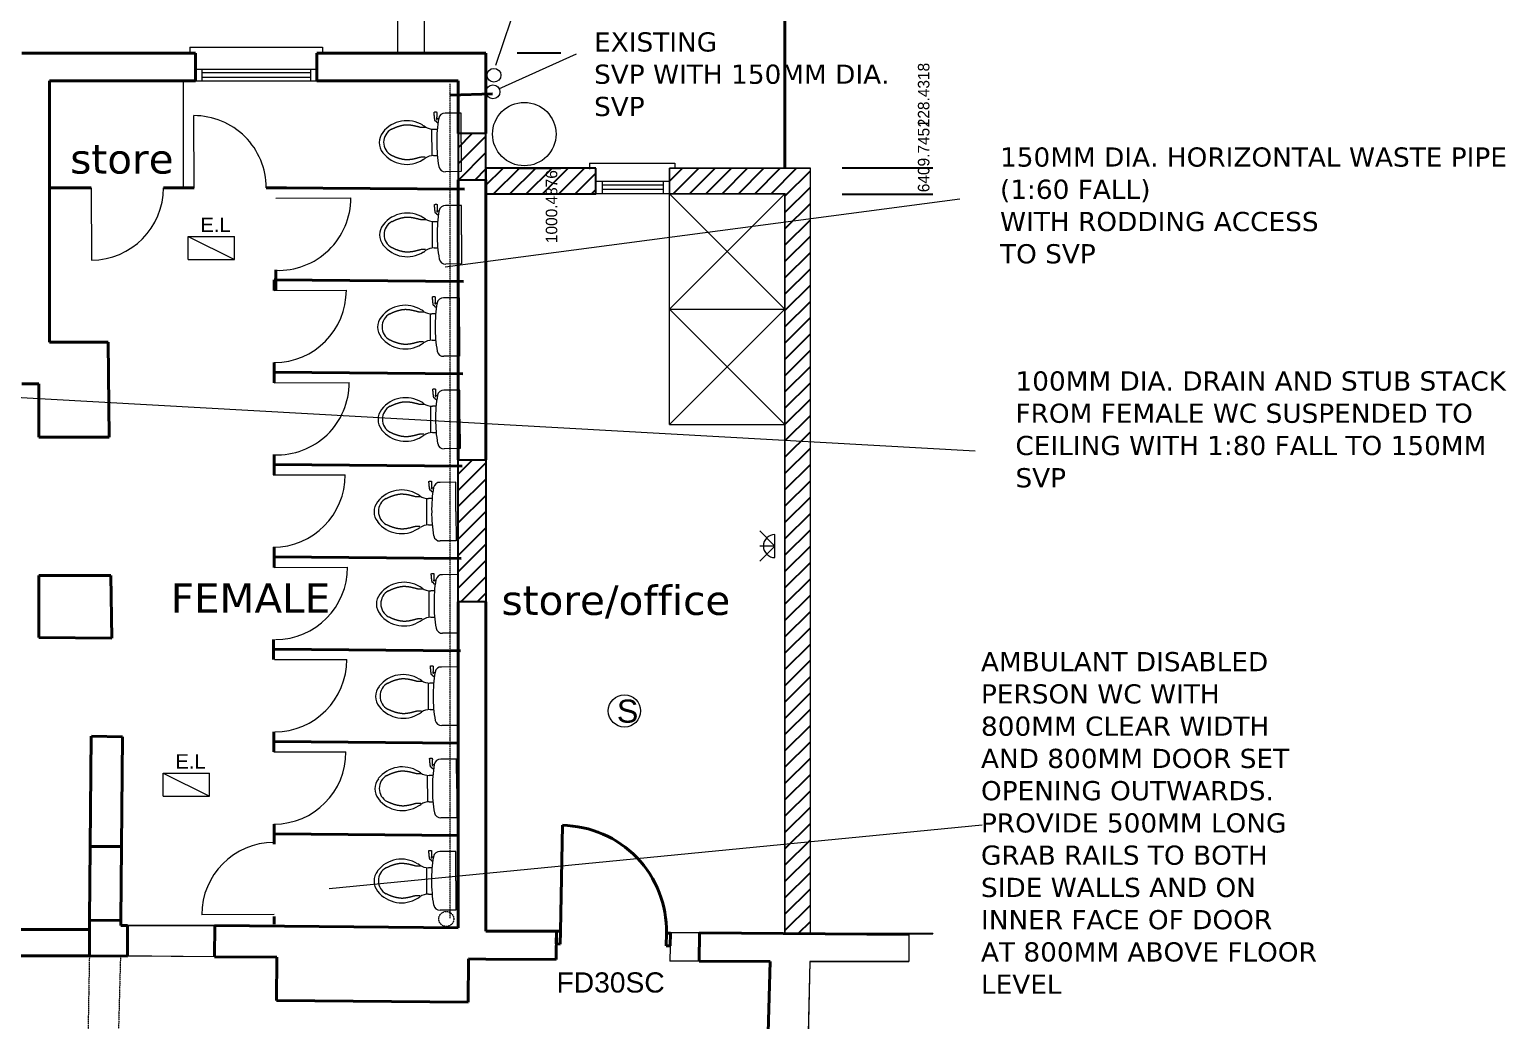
# Model space of a CAD drawing. Header units: millimetres. Extents: x -159872 to 386485, y -250577 to 158966.
# Drawn here: x 121923 to 134722, y 87269 to 95857 of the extents above; entities that cross this region are included whole.
import ezdxf

# ---------------------------------------------------------------- set-up
doc = ezdxf.new("R2010")
doc.units = ezdxf.units.MM
doc.header["$PDMODE"] = 1
doc.header["$PDSIZE"] = -2
doc.linetypes.add('ACAD_ISO10W100', pattern=[18, 12, -3, 0, -3])
doc.layers.get('0').update_dxf_attribs({"lineweight": 25})
for name, color, linetype, lineweight in [('20-TEXT', 7, 'Continuous', 25), ('Dimension', 7, 'Continuous', 5), ('LDS-equipment-kitchen equipment', 3, 'Continuous', 13), ('LDS-finishes-floor', 252, 'Continuous', 9), ('LDS-hatch', 253, 'Continuous', 9), ('LDS-hatch_Hatch', 7, 'Continuous', 5), ('LDS-services-drainage', 17, 'Continuous', 18), ('LDS-services-sanitary', 5, 'Continuous', 13), ('LDS-struct-extg-ceiling beams', 252, 'ACAD_ISO10W100', 9), ('LDS-struct-extg-doors windows', 7, 'Continuous', 9), ('LDS-struct-extg-walls', 1, 'Continuous', 40), ('LDS-text-1-50', 7, 'Continuous', 9), ('LDS-text-room names', 3, 'Continuous', 18)]:
    doc.layers.add(name, color=color, linetype=linetype, lineweight=lineweight)
doc.styles.add('2Stone Sans', font='')
doc.styles.add('Arial', font='Arial.ttf')
doc.styles.add('Verdana', font='Verdana.ttf')
doc.styles.get('2Stone Sans').set_extended_font_data('2Stone Sans')
doc.dimstyles.new('Standard-1', dxfattribs={"dimtxt": 2.541058, "dimasz": 0.179834, "dimexe": 0.0036, "dimexo": 0.00125, "dimgap": 0, "dimtad": 0, "dimtih": 1, "dimtoh": 1, "dimdec": 0, "dimdsep": 46, "dimtxsty": 'Verdana', "dimblk": 'VW_FILLEDARROW', "dimblk1": 'VW_FILLEDARROW', "dimblk2": 'VW_FILLEDARROW', "dimcen": 0, "dimazin": 0, "dimtfac": 1, "dimtdec": 0, "dimtix": 1, "dimtofl": 0, "dimtmove": 0, "dimatfit": 0, "dimldrblk": 'VW_FILLEDARROW', "dimfxl": 1, "dimfrac": 2, "dimtolj": 1, "dimarcsym": 0})
pattern_1 = [(45, (60673.51, -36457.52), (-70.71068, 70.71068), [])]

# ---------------------------------------------------------------- blocks, each defined once
blk = doc.blocks.new('VW_FILLEDARROW')
at = {"color": 0, "linetype": 'Continuous', "lineweight": 20, "transparency": 16777216, "flags": 128}
blk.add_lwpolyline([(-1, 0), (0, 0), (-1, 0)], close=True, dxfattribs=at)
blk = doc.blocks.new('*D491')
at = {"layer": 'Defpoints', "color": 0}
for p in [(128966, 94430), (128966, 88021), (129752, 88021)]:
    blk.add_point(p, dxfattribs=at)
at = {"layer": 'Dimension', "color": 0, "lineweight": -2}
for p, q in [((128966, 94430), (129752, 94430)), ((129752, 94431), (129752, 94431)), ((128966, 88021), (129752, 88021)), ((129752, 88020), (129752, 88020))]:
    blk.add_line(p, q, dxfattribs=at)
at = {"layer": 'Dimension', "color": 0, "lineweight": -2, "xscale": 0.179833984375, "yscale": 0.179833984375, "zscale": 0.179833984375}
for p, rotation in [((129752, 94430), 270), ((129752, 88021), 90)]:
    blk.add_blockref('VW_FILLEDARROW', p, dxfattribs=dict(at, rotation=rotation))
at = {"layer": 'Dimension', "color": 0, "insert": (129672, 94763), "char_height": 100, "attachment_point": 5, "rotation": 90, "style": '2Stone Sans'}
blk.add_mtext('\\A1;6409.7451', dxfattribs=at)
blk = doc.blocks.new('*D492')
at = {"layer": 'Defpoints', "color": 0}
for p in [(128966, 94659), (128966, 94430), (129752, 94430)]:
    blk.add_point(p, dxfattribs=at)
at = {"layer": 'Dimension', "color": 0, "lineweight": -2}
for p, q in [((128966, 94659), (129752, 94659)), ((129752, 94659), (129752, 94659)), ((128966, 94430), (129752, 94430)), ((129752, 94430), (129752, 94430))]:
    blk.add_line(p, q, dxfattribs=at)
at = {"layer": 'Dimension', "color": 0, "lineweight": -2, "xscale": 0.179833984375, "yscale": 0.179833984375, "zscale": 0.179833984375}
for p, rotation in [((129752, 94659), 270), ((129752, 94430), 90)]:
    blk.add_blockref('VW_FILLEDARROW', p, dxfattribs=dict(at, rotation=rotation))
at = {"layer": 'Dimension', "color": 0, "insert": (129672, 95289), "char_height": 100, "attachment_point": 5, "rotation": 90, "style": '2Stone Sans'}
blk.add_mtext('\\A1;228.4318', dxfattribs=at)
blk = doc.blocks.new('*D495')
at = {"layer": 'Defpoints', "color": 0}
for p in [(126149, 95655), (126527, 95655), (126149, 94655)]:
    blk.add_point(p, dxfattribs=at)
at = {"layer": 'Dimension', "color": 0, "lineweight": -2}
for p, q in [((126149, 95655), (126527, 95655)), ((126527, 95655), (126527, 95655)), ((126149, 94655), (126527, 94655)), ((126527, 94654), (126527, 94654))]:
    blk.add_line(p, q, dxfattribs=at)
at = {"layer": 'Dimension', "color": 0, "lineweight": -2, "xscale": 0.179833984375, "yscale": 0.179833984375, "zscale": 0.179833984375}
for p, rotation in [((126527, 95655), 270), ((126527, 94655), 90)]:
    blk.add_blockref('VW_FILLEDARROW', p, dxfattribs=dict(at, rotation=rotation))
at = {"layer": 'Dimension', "color": 0, "insert": (126447, 94322), "char_height": 100, "attachment_point": 5, "rotation": 90, "style": '2Stone Sans'}
blk.add_mtext('\\A1;1000.4876', dxfattribs=at)
blk = doc.blocks.new('990 DOOR')
at = {"layer": 'LDS-struct-extg-walls'}
blk.add_line((-953, 111), (-953, 1029), dxfattribs=at)
at = {"layer": 'LDS-struct-extg-walls', "color": 4}
for p, q in [((-988, 0), (-988, 111)), ((-988, 111), (-953, 111)), ((-953, 0), (-953, 111)), ((-34, 0), (-34, 111)), ((0, 111), (-34, 111)), ((0, 0), (-34, 0)), ((0, 0), (0, 111)), ((-988, 0), (-953, 0))]:
    blk.add_line(p, q, dxfattribs=at)
blk.add_arc((-952, 111), 918, 0, 90.0588, dxfattribs=at)
blk = doc.blocks.new('BLK100-flat-7-flat-1-flat-1')
at = {"layer": 'LDS-equipment-kitchen equipment'}
for p, q in [((0, 0), (-135, -27)), ((0, 0), (-135, -27)), ((49, -249), (0, 0)), ((49, -249), (0, 0)), ((-316, -187), (-276, -179)), ((-176, -410), (-221, -186)), ((-176, -178), (-207, -184)), ((-176, -178), (-207, -184)), ((49, -249), (98, -498)), ((49, -249), (98, -498)), ((-233, -435), (-266, -442)), ((-163, -407), (-132, -401)), ((-163, -407), (-132, -401)), ((98, -498), (-37, -525)), ((98, -498), (-37, -525))]:
    blk.add_line(p, q, dxfattribs=at)
for centre, radius, start, end in [((-128, -80), 53.6, 97.4549, 181.1212), ((915, -60), 1097, 181.1212, 192.1702), ((-399, -414), 264, 69.0664, 153.042), ((-485, -352), 128, 129.433, 252.8885), ((-322, -157), 30.6, 264.9383, 281.2032), ((-407, -462), 312, 66.658, 70.7284), ((-233, -54), 132, 247.3179, 281.1608), ((-233, -54), 132, 247.3179, 281.1608), ((-512, -360), 138, 151.9716, 230.35), ((922, -96), 1097, 190.1514, 201.2004), ((922, -96), 1097, 190.1514, 201.2004), ((-428, -267), 264, 229.2795, 313.2552), ((-260, -472), 30.7, 101.1402, 117.3614), ((-454, -226), 312, 311.5932, 315.6636), ((-137, -537), 132, 101.1608, 135.0036), ((-137, -537), 132, 101.1608, 135.0036), ((-50, -473), 53.6, 201.2004, 284.8666), ((-50, -473), 53.6, 201.2004, 284.8666)]:
    blk.add_arc(centre, radius, start, end, dxfattribs=at)
for points in [[(-181, -121), (-191, -121), (-192, -117), (-196, -113), (-202, -111), (-207, -110), (-209, -107), (-212, -101), (-215, -93), (-218, -84), (-221, -74), (-224, -64), (-227, -54), (-229, -46), (-231, -40), (-231, -37), (-228, -35), (-220, -32), (-213, -31), (-210, -32), (-208, -36), (-206, -44), (-205, -53), (-203, -64), (-201, -74), (-200, -83), (-200, -90), (-199, -94), (-194, -94), (-193, -89), (-191, -84), (-183, -84)], [(-566, -253), (-558, -247), (-550, -241), (-542, -235), (-533, -229), (-525, -224), (-516, -219), (-507, -214), (-498, -209), (-489, -205), (-480, -201), (-471, -197), (-462, -194), (-453, -191), (-443, -189), (-433, -187), (-423, -186), (-412, -185), (-400, -184), (-388, -184), (-376, -184), (-363, -185), (-350, -185), (-338, -186), (-325, -187)], [(-274, -445), (-286, -450), (-297, -456), (-308, -461), (-320, -467), (-331, -471), (-342, -476), (-353, -479), (-364, -483), (-374, -486), (-384, -488), (-394, -489), (-404, -490), (-413, -490), (-423, -491), (-433, -490), (-443, -490), (-453, -489), (-463, -488), (-473, -486), (-483, -485), (-493, -483), (-503, -480), (-513, -478), (-522, -475)]]:
    blk.add_open_spline(points, degree=2, dxfattribs=at)

msp = doc.modelspace()

# ---------------------------------------------------------------- hatches: boundary and pattern name
at = {"layer": 'LDS-hatch_Hatch', "linetype": 'Continuous', "lineweight": 25}
h = msp.add_hatch(dxfattribs=at)
h.set_pattern_fill('_USER_2', color=43, style=0, pattern_type=2)
h.set_pattern_definition(pattern_1)
h.paths.add_polyline_path([(125877.35093, 94954.61421), (125637.23985, 94954.61421), (125637.23985, 94554.65666), (125877.35093, 94554.65666)])
h = msp.add_hatch(dxfattribs=at)
h.set_pattern_fill('_USER_2', color=43, style=0, pattern_type=2)
h.set_pattern_definition(pattern_1)
h.paths.add_polyline_path([(126829.82782, 94653.31319), (125877.43549, 94653.31319), (125877.43549, 94432.78455), (126829.82782, 94432.78455)])
h = msp.add_hatch(dxfattribs=at)
h.set_pattern_fill('_USER_2', color=43, style=0, pattern_type=2)
h.set_pattern_definition(pattern_1)
h.paths.add_polyline_path([(128689.59053, 94654.75663), (127469.59053, 94654.75663), (127469.59053, 94432.78455), (128469.59053, 94432.78455), (128469.59053, 88022.49881), (128689.59053, 88022.49881)])
h = msp.add_hatch(dxfattribs=at)
h.set_pattern_fill('_USER_2', color=43, style=0, pattern_type=2)
h.set_pattern_definition(pattern_1)
h.paths.add_polyline_path([(125876.77197, 90895.72976), (125637.28344, 90895.72976), (125637.28344, 92127.28226), (125876.77197, 92127.28226)])

# ---------------------------------------------------------------- linework, layer by layer
at = {"flags": 128}
for points in [[(125877.35093, 94954.61421), (125637.23985, 94954.61421), (125637.23985, 94554.65666), (125877.35093, 94554.65666)], [(126829.82782, 94654.75663), (125877.43549, 94654.75663), (125877.43549, 94432.78455), (126829.82782, 94432.78455)], [(125876.77197, 90895.72976), (125637.28344, 90895.72976), (125637.28344, 92127.28226), (125876.77197, 92127.28226)]]:
    msp.add_lwpolyline(points, close=True, dxfattribs=at)
at = {"layer": 'LDS-finishes-floor'}
msp.add_circle((126210.21146, 94950.57435), 275, dxfattribs=at)
at = {"layer": 'LDS-hatch', "flags": 128}
for points in [[(124412.04216, 95653.24423), (124412.04216, 95413.24423), (125637.43577, 95413.24423), (125637.35441, 94954.65665), (125877.35094, 94954.65665), (125877.47447, 95653.24423), (124412.04216, 95653.24423)], [(125637.28344, 92127.28226), (125876.85098, 92127.28226), (125877.35441, 94554.65666), (125637.28344, 94554.65666), (125636.85276, 92127.28226)], [(125637.28344, 92127.28226), (125876.85098, 92127.28226), (125876.77197, 90895.72976), (125636.63426, 90895.78433), (125637.28344, 92127.28226)], [(125530.99783, 74862.05082), (125530.99783, 74978.05082), (125390.99783, 74978.05082), (125390.99783, 75142.05082), (125450.99783, 75142.05082), (125450.99783, 75242.05082), (128010.99783, 75242.05082), (128220.87983, 83260.20272), (123555.71004, 83382.31754), (123562.51343, 83642.22851), (128229.25285, 83520.0726), (128340.72383, 87778.61393), (127725.74719, 87783.97457), (127728.62127, 88028.95769), (128469.59053, 88022.49881), (128690.65633, 88017.32812), (129542.94197, 88017.32812), (129542.94197, 87778.61393), (128685.07285, 87778.61393), (128391.78832, 75239.62517), (129521.79932, 75232.42696), (129700.70637, 74862.05082), (125530.99783, 74862.05082)]]:
    msp.add_lwpolyline(points, dxfattribs=at)
at = {"layer": 'LDS-services-drainage'}
for centre in [(125947.45028, 95460.38319), (125938.98442, 95316.5053)]:
    msp.add_circle(centre, 60, dxfattribs=at)
at = {"layer": 'LDS-services-sanitary'}
for p, q in [((123298.13811, 93863.42076), (123298.13811, 94063.42076)), ((123298.13811, 94063.42076), (123698.13811, 94063.42076)), ((123298.13811, 94063.42076), (123698.13811, 93863.42076)), ((123298.13811, 93863.42076), (123298.13811, 94063.42076)), ((123298.13811, 94063.42076), (123698.13811, 94063.42076)), ((123298.13811, 94063.42076), (123698.13811, 93863.42076)), ((123698.13811, 93863.42076), (123698.13811, 94063.42076)), ((123698.13811, 93863.42076), (123698.13811, 94063.42076)), ((123298.13811, 93863.42076), (123698.13811, 93863.42076)), ((123298.13811, 93863.42076), (123698.13811, 93863.42076)), ((128382.64267, 91380.23792), (128250.40597, 91512.47462)), ((128382.64267, 91280.23792), (128382.64267, 91480.23792)), ((128382.64267, 91380.23792), (128250.40597, 91380.23792)), ((128382.64267, 91380.23792), (128250.40597, 91248.00122)), ((123081.25423, 89212.59597), (123081.25423, 89412.59597)), ((123081.25423, 89412.59597), (123481.25423, 89412.59597)), ((123081.25423, 89412.59597), (123481.25423, 89212.59597)), ((123081.25423, 89212.59597), (123081.25423, 89412.59597)), ((123081.25423, 89412.59597), (123481.25423, 89412.59597)), ((123081.25423, 89412.59597), (123481.25423, 89212.59597)), ((123481.25423, 89212.59597), (123481.25423, 89412.59597)), ((123481.25423, 89212.59597), (123481.25423, 89412.59597)), ((123081.25423, 89212.59597), (123481.25423, 89212.59597)), ((123081.25423, 89212.59597), (123481.25423, 89212.59597))]:
    msp.add_line(p, q, dxfattribs=at)
msp.add_circle((127078.21008, 89951.28263), 140, dxfattribs=at)
msp.add_arc((128382.64267, 91380.23792), 100, 90, 270, dxfattribs=at)
at = {"layer": 'LDS-struct-extg-ceiling beams'}
for p, q in [((125566.99115, 88154.48877), (125566.99115, 95386.71026)), ((122441.3149, 87829.33767), (122367.94711, 83673.48849)), ((122710.50853, 87827.69145), (122601.60884, 83667.38101))]:
    msp.add_line(p, q, dxfattribs=at)
msp.add_circle((125534.11421, 88148.40965), 64.75728, dxfattribs=at)
at = {"layer": 'LDS-struct-extg-doors windows'}
for p, q in [((125115.52273, 100448.94134), (125112.41698, 95653.24423)), ((125345.52268, 100448.79239), (125342.41702, 95653.24423)), ((123312.04216, 95704.75628), (123312.04216, 95653.24423)), ((123312.04216, 95704.75628), (124462.04216, 95704.75628)), ((124462.04216, 95704.75628), (124462.04216, 95653.24423)), ((123362.04216, 95513.24423), (124412.04216, 95513.24423)), ((123417.04216, 95513.24423), (123417.04216, 95413.24423)), ((124357.04216, 95513.24423), (124357.04216, 95413.24423)), ((123257.87676, 94484.47382), (123257.87676, 95413.24423)), ((123362.04216, 95413.24423), (124412.04216, 95413.24423)), ((123417.04216, 95483.24423), (124357.04216, 95483.24423)), ((123417.04216, 95443.24423), (124357.04216, 95443.24423)), ((125637.23985, 94554.65666), (125637.35441, 94954.65665)), ((125637.31058, 94954.65666), (125877.35093, 94954.61421)), ((125637.35441, 94954.65665), (125877.35094, 94954.65665)), ((125877.35441, 94954.65665), (125877.35441, 94554.65666)), ((125877.43549, 94654.75663), (126829.82782, 94654.75663)), ((126775.50023, 94699.0126), (126775.50023, 94647.50056)), ((126775.50023, 94699.0126), (127515.26295, 94699.0126)), ((126829.82782, 94432.78455), (126829.82782, 94654.75663)), ((127469.59053, 94432.78455), (127469.59053, 94654.75663)), ((127469.59053, 94654.75663), (128689.59053, 94654.75663)), ((127515.26295, 94699.0126), (127515.26295, 94654.75663)), ((128689.59053, 88020.58111), (128689.59053, 94654.75663)), ((125637.23985, 94554.65666), (125877.2802, 94554.61422)), ((125637.28344, 94554.65666), (125877.28021, 94554.65666)), ((126829.82782, 94542.09648), (127469.59053, 94542.09648)), ((126829.82782, 94542.09648), (126884.82782, 94542.09648)), ((126884.82782, 94542.09648), (126884.82782, 94442.09648)), ((126884.82782, 94512.09648), (127414.59053, 94512.09648)), ((126884.82782, 94472.09648), (127414.59053, 94472.09648)), ((127414.59053, 94542.09648), (127469.59053, 94542.09648)), ((127414.59053, 94542.09648), (127414.59053, 94432.78455)), ((125877.43549, 94432.78455), (126829.82782, 94432.78455)), ((127469.59053, 94432.78455), (126829.82782, 94432.78455)), ((127469.59053, 94432.78455), (128469.59053, 94432.78455)), ((128469.59053, 94432.78455), (127469.59053, 94432.78455)), ((127469.59053, 94432.78455), (128482.05236, 94432.78455)), ((127469.59053, 93432.78455), (127469.59053, 94432.78455)), ((127469.59053, 93432.78455), (128469.59053, 94432.78455)), ((128469.59053, 93432.78455), (127469.59053, 94432.78455)), ((128469.59053, 88022.49881), (128469.59053, 94432.78455)), ((127469.59053, 93432.78455), (128472.00185, 93432.78455)), ((127469.59053, 92432.78455), (127469.59053, 93432.78455)), ((127469.59053, 92432.78455), (128469.59053, 93432.78455)), ((128469.59053, 92432.78455), (127469.59053, 93432.78455)), ((127469.59053, 92432.78455), (128472.00185, 92432.78455)), ((125636.63425, 90895.72976), (125636.91413, 92127.28225)), ((125636.85276, 92127.28226), (125876.85098, 92127.28226)), ((125636.85276, 92127.28226), (125877.05184, 92127.22767)), ((125876.77197, 90895.72976), (125877.05184, 92127.22767)), ((125636.63425, 90895.72976), (125876.6332, 90895.72976)), ((125636.63425, 90895.72976), (125876.77196, 90895.67518)), ((123528.26019, 88090.57352), (122771.98004, 88090.57352)), ((127477.16999, 88028.96404), (127470.75718, 87783.97467)), ((127727.89284, 88028.96404), (127477.16999, 88028.96404)), ((129542.94197, 88013.14261), (129542.94197, 87778.61393)), ((122710.50853, 87827.69145), (122441.3149, 87829.33767)), ((123525.90674, 87820.58378), (122710.50853, 87827.69145)), ((127725.73359, 87783.97467), (127470.75718, 87783.97467)), ((128685.07285, 87778.61393), (128391.78832, 75239.62517)), ((128685.07285, 87778.61393), (129542.94197, 87778.61393))]:
    msp.add_line(p, q, dxfattribs=at)
at = {"layer": 'LDS-struct-extg-doors windows', "color": 4}
for p, q in [((123348.10783, 94484.45781), (123346.35107, 95110.45494)), ((122457.4869, 94484.45781), (122459.24365, 93858.46068)), ((124057.90613, 94395.6242), (124706.92925, 94397.44557)), ((124042.23394, 93596.07484), (124668.23107, 93597.8316)), ((124043.95976, 92795.68498), (124692.98288, 92797.50636)), ((124032.68762, 91996.01818), (124658.68475, 91997.77493)), ((124041.80807, 91195.77886), (124679.03652, 91197.56714)), ((124046.06621, 90395.84077), (124672.06333, 90397.59753)), ((124039.09302, 89595.87116), (124665.09015, 89597.62792)), ((124041.27406, 88186.04245), (123415.27693, 88184.2857))]:
    msp.add_line(p, q, dxfattribs=at)
at = {"layer": 'LDS-struct-extg-doors windows', "flags": 128}
msp.add_lwpolyline([(126829.82782, 94653.31319), (125877.43549, 94653.31319), (125877.43549, 94432.78455), (126829.82782, 94432.78455)], close=True, dxfattribs=at)
for points in [[(128469.59053, 88022.49881), (128689.59053, 88022.49881), (128689.59053, 94654.75663), (127469.59053, 94654.75663), (127469.59053, 94432.78455), (128469.59053, 94432.78455), (128469.59053, 88022.49881)], [(123528.26019, 88090.57352), (123525.90674, 87820.58378), (122771.88773, 87826.2597), (122771.98004, 88090.57352), (123528.26019, 88090.57352)]]:
    msp.add_lwpolyline(points, dxfattribs=at)
at = {"layer": 'LDS-struct-extg-doors windows'}
for centre, start, end in [((123348.10783, 94484.45781), 0.160790711, 90.160790711), ((122457.4869, 94484.45781), 270.160790709, 0.160790708), ((124080.93212, 94395.68882), 267.70937794, 0.160790711), ((124042.23394, 93596.07484), 270.160790711, 0.160790711), ((124066.98575, 92795.7496), 267.70937794, 0.160790711), ((124032.68762, 91996.01818), 270.160790711, 0.160790711), ((124053.03939, 91195.81038), 270.160790711, 0.160790711), ((124046.06621, 90395.84077), 270.160790711, 0.160790711), ((124039.09302, 89595.87116), 270.160790711, 0.160790711), ((124041.27406, 88186.04245), 90.160790711, 180.160790711)]:
    msp.add_arc(centre, 626, start, end, dxfattribs=at)
at = {"layer": 'LDS-struct-extg-walls'}
for p, q in [((128469.59053, 94658.32661), (128465.99127, 97494.02158)), ((128465.99127, 97494.02158), (128469.59053, 94658.32661)), ((123362.04216, 95653.24423), (121856.97831, 95653.24423)), ((123362.04216, 95413.24423), (123362.04216, 95653.24423)), ((124412.04216, 95413.24423), (124412.04216, 95653.24423)), ((125877.47447, 95653.24423), (124412.04216, 95653.24423)), ((125877.35094, 94954.65665), (125877.47447, 95653.24423)), ((123362.04216, 95413.24423), (122096.97831, 95413.24423)), ((122096.97831, 93148.1521), (122096.97831, 95413.24423)), ((125637.43577, 95413.24423), (124412.04216, 95413.24423)), ((125637.35441, 94954.65665), (125637.43577, 95413.24423)), ((125566.99115, 95287.40021), (125934.9438, 95299.65988)), ((122457.45926, 94484.45781), (122096.97831, 94484.52177)), ((123257.87676, 94486.18363), (123083.48443, 94486.21457)), ((123348.08019, 94484.45781), (123257.87676, 94484.47382)), ((124148.4977, 94486.18363), (123974.10537, 94486.21457)), ((124056.05437, 94486.21598), (125691.91874, 94471.95646)), ((125636.85276, 92127.28226), (125637.28344, 94554.65666)), ((125876.85098, 92127.28226), (125877.28021, 94554.65666)), ((124055.89642, 93595.98339), (124055.91243, 93774.9824)), ((124042.23395, 93596.10248), (124042.24995, 93686.30592)), ((124042.24995, 93686.30592), (125684.94556, 93671.98685)), ((122603.92409, 93148.43001), (122096.97831, 93148.43001)), ((122603.92409, 93148.43001), (122613.74556, 92324.7512)), ((124043.95976, 92795.68498), (124043.9907, 92970.07731)), ((124042.10801, 92886.27676), (125677.97237, 92872.01724)), ((121856.97831, 92786.84409), (122002.68469, 92786.84409)), ((122002.68469, 92324.7512), (122002.68469, 92786.84409)), ((122002.68469, 92324.7512), (122613.74556, 92324.7512)), ((124041.95006, 91996.04417), (124041.96606, 92175.04318)), ((124041.96606, 92086.24761), (125670.99919, 92072.04763)), ((124041.80807, 91195.77886), (124041.83899, 91370.08507)), ((124041.82411, 91286.21845), (125664.02601, 91272.07802)), ((122002.68469, 91124.7512), (122628.05425, 91124.7512)), ((122002.68469, 90588.11078), (122002.68469, 91124.7512)), ((122628.05425, 91124.7512), (122634.51878, 90582.6032)), ((125636.13328, 88072.19959), (125636.63425, 90895.72976)), ((125876.12874, 88042.90961), (125876.6332, 90895.72976)), ((122002.68469, 90588.11078), (122634.51878, 90582.6032)), ((124035.78644, 90395.81192), (124035.81731, 90569.75984)), ((124041.68217, 90486.18929), (125657.05283, 90472.10842)), ((122457.11173, 89733.60086), (122448.77944, 88777.71337)), ((122727.05957, 89726.44041), (122459.89702, 89733.52698)), ((122727.05957, 89726.44041), (122718.76918, 88775.35992)), ((124039.09302, 89595.87116), (124039.12389, 89769.81908)), ((124041.54022, 89686.16014), (125650.07964, 89672.13881)), ((124041.38227, 88795.92755), (124041.41313, 88969.87546)), ((124041.39827, 88886.13098), (125643.10646, 88872.1692)), ((122448.77944, 88777.71337), (122443.20089, 88137.73768)), ((122718.76918, 88775.35992), (122448.77944, 88777.71337)), ((122713.19063, 88135.38423), (122718.76918, 88775.35992)), ((122713.19063, 88135.38423), (122443.20089, 88137.73768)), ((122443.20089, 88137.73768), (122443.20089, 87827.80349)), ((122713.19063, 88135.38423), (122712.57161, 88092.12859)), ((122712.57161, 88092.12859), (122771.98004, 88090.57352)), ((122771.98004, 88090.57352), (122771.88773, 87826.2597)), ((123528.26019, 88090.57352), (123525.90674, 87820.58378)), ((123528.26019, 88090.57352), (125636.13328, 88072.19959)), ((124041.25952, 88104.07214), (124041.27121, 88169.96845)), ((122443.20089, 88056.22331), (121010.44654, 88056.22331)), ((126488.69831, 88042.80129), (125876.12874, 88042.90961)), ((126488.69831, 88042.80129), (126485.81063, 87797.81826)), ((127728.62127, 88028.95769), (127725.73359, 87783.97467)), ((127728.62127, 88028.95769), (127725.73359, 87783.97467)), ((127727.89284, 88028.96404), (129542.94197, 88013.14261)), ((122443.20089, 87827.80349), (120810.62062, 87827.80349)), ((122443.20089, 87827.80349), (122771.88773, 87826.2597)), ((123525.90674, 87820.58378), (124065.88623, 87815.87688)), ((124065.88623, 87815.87688), (124062.61755, 87440.89112)), ((125725.82317, 87801.40752), (125722.55449, 87426.42177)), ((125725.82317, 87801.40752), (125876.08581, 87800.09771)), ((125876.08581, 87800.09771), (126485.81063, 87797.81826)), ((127725.74719, 87783.97457), (128340.72383, 87778.61393)), ((128340.72383, 87778.61393), (128229.25285, 83520.0726)), ((124062.61755, 87440.89112), (125722.55449, 87426.42177))]:
    msp.add_line(p, q, dxfattribs=at)
at = {"layer": 'LDS-text-1-50'}
for p, q in [((126401.24251, 96855.98692), (125960.92115, 95544.1555)), ((126659.93531, 95643.11613), (125986.95934, 95340.99908)), ((129986.32212, 94387.79447), (125524.95924, 93797.61565)), ((130116.65378, 92202.62924), (120171.28554, 92758.43398)), ((130178.65754, 88962.47857), (124519.93534, 88410.68572))]:
    msp.add_line(p, q, dxfattribs=at)

# ---------------------------------------------------------------- block references
for p, rotation in [((125662.59009, 95132.73004), 348.9999999998283), ((125666.0775, 94332.40315), 348.9999999998283), ((125648.64372, 93532.79082), 348.9999999998263), ((125652.13113, 92732.46393), 348.9999999998263), ((125617.833, 91932.73251), 348.9999999998263), ((125638.18476, 91132.52472), 348.9999999998263), ((125631.21158, 90332.55511), 348.9999999998263), ((125624.2384, 89532.5855), 348.9999999998263), ((125617.26522, 88732.61589), 348.9999999998263)]:
    msp.add_blockref('BLK100-flat-7-flat-1-flat-1', p, dxfattribs=dict(rotation=rotation))
at = {"layer": 'LDS-struct-extg-doors windows', "rotation": 358.9999999984609}
msp.add_blockref('990 DOOR', (127475.08048, 87914.467), dxfattribs=at)

# ---------------------------------------------------------------- texts
at = {"layer": '20-TEXT', "attachment_point": 1, "line_spacing_factor": 1.004016, "style": 'Arial'}
for s, insert, char_height, width in [('E.L', (123403.34303, 94226.81189), 125, 366.0714286), ('E.L', (123403.34303, 94226.81189), 125, 366.0714286), ('S', (127012.52812, 90049.62819), 200, 200), ('E.L', (123186.45916, 89575.9871), 125, 366.0714286), ('E.L', (123186.45916, 89575.9871), 125, 366.0714286)]:
    msp.add_mtext(s, dxfattribs=dict(at, insert=insert, char_height=char_height, width=width))
at = {"layer": 'LDS-equipment-kitchen equipment', "insert": (126489.82895, 87685.58849), "char_height": 175, "attachment_point": 1, "line_spacing_factor": 0.25, "style": 'Arial'}
msp.add_mtext('{\\C30;FD30SC}', dxfattribs=at)
at = {"layer": 'LDS-text-1-50', "char_height": 166.3062428, "attachment_point": 1, "line_spacing_factor": 1.008235, "style": 'Verdana'}
for s, insert, width in [('EXISTING\\PSVP WITH 150MM DIA.\\PSVP ', (126815.12011, 95832.39257), 3500), ('150MM DIA. HORIZONTAL WASTE PIPE (1:60 FALL)\\PWITH RODDING ACCESS\\PTO SVP', (130333.13039, 94835.11487), 4500), ('100MM DIA. DRAIN AND STUB STACK FROM FEMALE WC SUSPENDED TO CEILING WITH 1:80 FALL TO 150MM SVP', (130467.01294, 92894.05204), 4500), ('AMBULANT DISABLED\\PPERSON WC WITH\\P800MM CLEAR WIDTH\\PAND 800MM DOOR SET\\POPENING OUTWARDS.\\PPROVIDE 500MM LONG\\PGRAB RAILS TO BOTH\\PSIDE WALLS AND ON\\PINNER FACE OF DOOR\\PAT 800MM ABOVE FLOOR\\PLEVEL', (130168.1307, 90461.58551), 4500)]:
    msp.add_mtext(s, dxfattribs=dict(at, insert=insert, width=width))
at = {"layer": 'LDS-text-room names', "attachment_point": 1, "line_spacing_factor": 0.25, "style": 'Verdana'}
for s, insert, char_height in [('store', (122275.81828, 94864.37939), 255.855758), ('FEMALE', (123145.3251, 91057.53859), 255.855758), ('store/office', (126013.69852, 91039.42563), 255.8557581)]:
    msp.add_mtext(s, dxfattribs=dict(at, insert=insert, char_height=char_height))

# ---------------------------------------------------------------- dimensions: what is measured, and where the dimension line sits
at = {"layer": 'Dimension'}
for base, p1, p2, override, picture, middle in [((126526.56646, 95655.1373), (126148.5958, 94654.64972), (126148.77236, 95655.1373), {"dimtxt": 100, "dimgap": 2.91029e-11, "dimtad": 1, "dimtih": 0, "dimtoh": 0, "dimdec": 4, "dimpost": '<>', "dimtxsty": '2Stone Sans', "dimtix": 0, "dimtmove": 2}, '*D495', (126446.66229, 94321.73345)), ((129752.30749, 94430.32618), (128965.61669, 94658.75797), (128965.61669, 94430.32618), {"dimtxt": 100, "dimgap": 2.91777e-11, "dimtad": 1, "dimtih": 0, "dimtoh": 0, "dimdec": 4, "dimpost": '<>', "dimtxsty": '2Stone Sans', "dimtix": 0, "dimtmove": 2}, '*D492', (129672.40332, 95289.37269)), ((129752.30749, 88020.58111), (128965.61669, 94430.32618), (128965.61669, 88020.58111), {"dimtxt": 100, "dimgap": 2.95078e-11, "dimtad": 1, "dimtih": 0, "dimtoh": 0, "dimdec": 4, "dimpost": '<>', "dimtxsty": '2Stone Sans', "dimtix": 0, "dimtmove": 2}, '*D491', (129672.40332, 94763.16522))]:
    dim = msp.add_linear_dim(base=base, p1=p1, p2=p2, angle=270, dimstyle='Standard-1', override=override, dxfattribs=at)
    dim.commit()
    dim.dimension.update_dxf_attribs({"geometry": picture, "text_midpoint": middle, "dimtype": 160})

doc.saveas('drawing.dxf')
